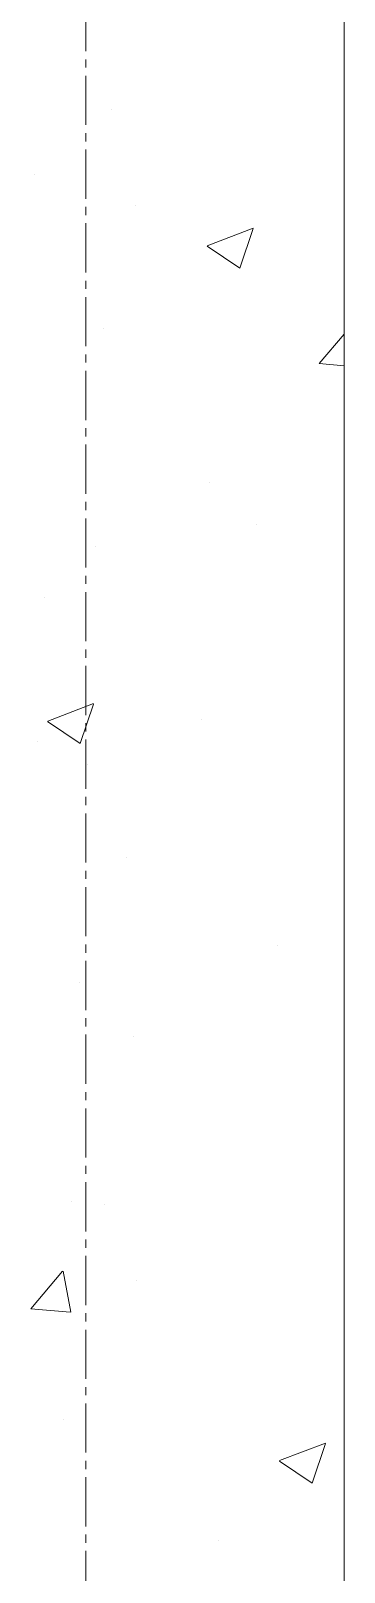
# Model space of a CAD drawing. Header units: millimetres. Extents: x 470010 to 1231400, y -134005 to 421770.
# Drawn here: x 672852 to 672974, y -21546 to -20948 of the extents above; entities that cross this region are included whole.
import ezdxf
from ezdxf.enums import TextEntityAlignment as Align

# ---------------------------------------------------------------- set-up
doc = ezdxf.new("R2010")
doc.units = ezdxf.units.MM
doc.linetypes.add('CENTER2', pattern=[28.575, 19.05, -3.175, 3.175, -3.175])
doc.layers.get('Defpoints').update_dxf_attribs({"color": 140})
doc.layers.add('АР_Стены ПЕНОблок', color=52, linetype='Continuous', lineweight=20)
doc.layers.add('АР_Штриховка', color=8, linetype='Continuous', lineweight=0)
doc.layers.add('РД_Оси_100', color=7, linetype='Continuous', lineweight=0, true_color=0x525252)
doc.styles.add('style1', font='ARIALN.TTF')

# ---------------------------------------------------------------- blocks, each defined once
blk = doc.blocks.new('СОШ_2200_АР_ОСИ_М100_28.05.24')
at = {"layer": 'РД_Оси_100', "color": 251, "linetype": 'CENTER2', "true_color": 0x636466}
blk.add_line((0, -6155), (0, 139938.679), dxfattribs=at)
blk = doc.blocks.new('A$C9108343f')
at = {"layer": 'АР_Стены ПЕНОблок', "color": 18, "linetype": 'Continuous', "lineweight": 20, "true_color": 0x000000}
blk.add_line((7254.96, 21355), (7254.96, 97555), dxfattribs=at)
at = {"layer": 'АР_Штриховка', "color": 18, "linetype": 'Continuous', "lineweight": 0, "true_color": 0x000000}
for p, q in [((7164.88, 79387.12), (7164.88, 79387.12)), ((7135, 79362.16), (7135, 79362.16)), ((7174.01, 79349.96), (7174.01, 79349.96)), ((7201.97, 79334.46), (7219.75, 79341.28)), ((7214.55, 79325.77), (7219.7, 79341.12)), ((7201.9, 79334.3), (7214.53, 79325.78)), ((7161.79, 79302.57), (7161.79, 79302.57)), ((7245.33, 79288.82), (7254.96, 79300.29)), ((7245.33, 79288.81), (7254.96, 79287.97)), ((7202.87, 79242.69), (7202.87, 79242.69)), ((7221.13, 79226.64), (7221.13, 79226.64)), ((7158.7, 79218.01), (7158.7, 79218.01)), ((7139.09, 79198.25), (7139.09, 79198.25)), ((7140.17, 79150.27), (7157.95, 79157.1)), ((7152.75, 79141.59), (7157.9, 79156.93)), ((7140.1, 79150.11), (7152.73, 79141.59)), ((7199.63, 79150.88), (7199.63, 79150.88)), ((7136.05, 79142.51), (7136.05, 79142.51)), ((7155.61, 79133.46), (7155.61, 79133.46)), ((7170.59, 79097.53), (7170.59, 79097.53)), ((7229.01, 79063.36), (7229.01, 79063.36)), ((7152.52, 79048.9), (7152.52, 79048.9)), ((7173.26, 79028.32), (7173.26, 79028.32)), ((7149.44, 78964.35), (7149.44, 78964.35)), ((7162.19, 78963.18), (7162.19, 78963.18)), ((7133.64, 78922.64), (7145.88, 78937.24)), ((7149.08, 78921.36), (7146.14, 78937.28)), ((7174.69, 78933.62), (7174.69, 78933.62)), ((7133.64, 78922.64), (7148.82, 78921.31)), ((7146.35, 78879.79), (7146.35, 78879.79)), ((7229.98, 78863.82), (7247.76, 78870.64)), ((7242.56, 78855.13), (7247.71, 78870.48)), ((7229.91, 78863.66), (7242.54, 78855.14)), ((7206.19, 78832.89), (7206.19, 78832.89))]:
    blk.add_line(p, q, dxfattribs=at)
at = {"layer": 'РД_Оси_100'}
blk.add_blockref('СОШ_2200_АР_ОСИ_М100_28.05.24', (7154.96, 6755), dxfattribs=at)
at = {"layer": 'Defpoints', "color": 18, "true_color": 0x000000, "style": 'style1'}
for p in [(143949.34, 316089.12), (143974.98, 281639.5), (143890.4, 273244.71), (143839.99, 264276.81), (143967.75, 254892.38), (12251.96, 104178.14), (12382.58, 96023.14)]:
    blk.add_attdef('АР-ПОМЕЩЕНИЕ:НАИМЕНОВАНИЕ', text='', height=100, dxfattribs=at).set_placement(p, align=Align.MIDDLE)
at = {"layer": 'Defpoints', "color": 18, "true_color": 0x000000, "style": 'style1', "flags": 8}
for p in [(143951.3, 279099.09), (143848.34, 269251.11), (143875.33, 260094.25), (144049.74, 250824.7), (163419.28, 238153.36), (155897.46, 237965.97), (183037.2, 237965.97), (143342.94, 237876.19)]:
    blk.add_attdef('АР-ПОМЕЩЕНИЕ:НАИМЕНОВАНИЕ', text='', height=100, dxfattribs=at).set_placement(p, align=Align.MIDDLE)

msp = doc.modelspace()

# ---------------------------------------------------------------- linework, layer by layer
at = {"layer": 'АР_Стены ПЕНОблок', "color": 18, "linetype": 'Continuous', "lineweight": 20, "true_color": 0x000000}
msp.add_line((672973.57, -79011.242), (672973.57, -2811.242), dxfattribs=at)
at = {"layer": 'АР_Штриховка', "color": 18, "linetype": 'Continuous', "lineweight": 0, "true_color": 0x000000}
for p, q in [((672920.581, -21031.786), (672938.366, -21024.959)), ((672933.16, -21040.469), (672938.31, -21025.12)), ((672920.511, -21031.942), (672933.145, -21040.464)), ((672963.946, -21077.423), (672973.57, -21065.954)), ((672963.946, -21077.428), (672973.57, -21078.27)), ((672858.779, -21215.974), (672876.564, -21209.147)), ((672871.358, -21224.657), (672876.508, -21209.308)), ((672858.708, -21216.13), (672871.343, -21224.652)), ((672852.248, -21443.598), (672864.494, -21429.005)), ((672867.694, -21444.882), (672864.757, -21428.961)), ((672852.248, -21443.602), (672867.43, -21444.931)), ((672948.591, -21502.427), (672966.376, -21495.6)), ((672961.171, -21511.11), (672966.321, -21495.761)), ((672948.521, -21502.583), (672961.155, -21511.105))]:
    msp.add_line(p, q, dxfattribs=at)

# ---------------------------------------------------------------- block references
msp.add_blockref('A$C9108343f', (665718.612, -100366.242))
at = {"layer": 'РД_Оси_100'}
msp.add_blockref('СОШ_2200_АР_ОСИ_М100_28.05.24', (672873.57, -93611.242), dxfattribs=at)

doc.saveas('drawing.dxf')
